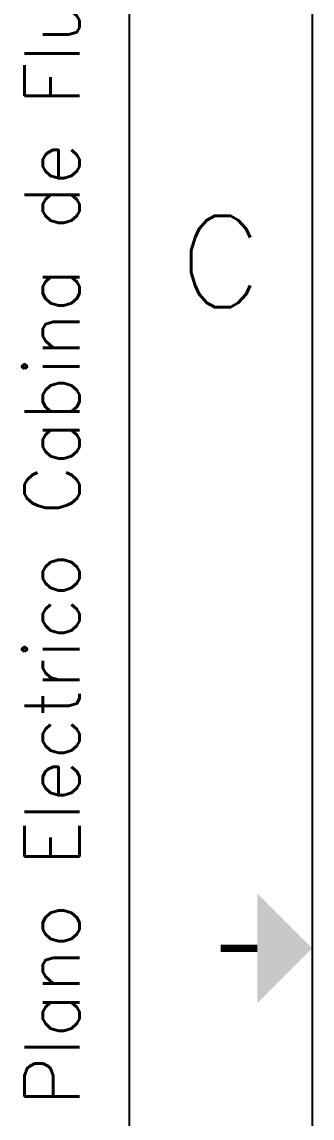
# Model space of a CAD drawing. Header units: inches. Extents: x -8 to 631, y 1 to 481.
# Drawn here: x -8.3 to 15.5, y 227.2 to 317 of the extents above; entities that cross this region are included whole.
import ezdxf
from ezdxf.enums import TextEntityAlignment as Align

# ---------------------------------------------------------------- set-up
doc = ezdxf.new("R2010")
doc.units = ezdxf.units.IN
doc.header["$MEASUREMENT"] = 0
doc.layers.add('Title Block', color=7, linetype='Continuous')
doc.layers.add('Viewport', color=7, linetype='Continuous')
doc.styles.add('Roman', font='romans')
doc.styles.add('WD', font='romans.shx')

# ---------------------------------------------------------------- blocks, each defined once
blk = doc.blocks.new('ANSI_border_C')
at = {"layer": 'Title Block'}
for p, q in [((0, 16), (0, 0)), ((0.5, 15.25), (0.5, 0.75))]:
    blk.add_line(p, q, dxfattribs=at)
at = {"layer": 'Title Block', "const_width": 0.02}
blk.add_lwpolyline([(0.25, 8), (0.35, 8)], dxfattribs=at)
at = {"layer": 'Title Block'}
blk.add_solid([(0.35, 7.85), (0.35, 8.15), (0.5, 8)], dxfattribs=at)
at = {"layer": 'Title Block', "style": 'Roman'}
blk.add_text('C', height=0.25, dxfattribs=at).set_placement((0.25, 9.875), align=Align.MIDDLE_CENTER)
blk = doc.blocks.new('ANSI_tblock_desc_C')
at = {"color": 0, "style": 'Roman', "flags": 8}
for tag, p in [('FNAME', (-20.6363, 6.8195)), ('REVDATE', (-20.6363, 4.1057)), ('USER', (-20.6363, 1.4768))]:
    blk.add_attdef(tag, p, '', height=0.15, rotation=90, dxfattribs=at)
at = {"style": 'WD'}
for tag, p in [('PROJDESC', (-2.125, 1.5)), ('TITLE1', (-2.125, 1.095)), ('TITLE2', (-2.125, 0.785))]:
    blk.add_attdef(tag, text='', height=0.08, dxfattribs=at).set_placement(p, align=Align.CENTER)
for tag, p in [('FSCM_NO', (-3.4004, 0.3365)), ('DWG_NO', (-1.6588, 0.3365)), ('SIZE', (-4.1624, 0.3198)), ('REV', (-0.2648, 0.3031)), ('SHEET', (-0.8829, 0.0925)), ('SCALE', (-3.6344, 0.0688))]:
    blk.add_attdef(tag, p, '', height=0.065, dxfattribs=at)
at = {"style": 'WD', "flags": 1}
blk.add_attdef('WD_TB', (-5.5702, 0.1772), '', height=0.086, dxfattribs=at)

msp = doc.modelspace()

# ---------------------------------------------------------------- block references
ref = msp.add_blockref('ANSI_tblock_desc_C', (615.54, 23.629), dxfattribs=dict(xscale=30, yscale=30, zscale=30))
ref.add_attrib('FNAME', 'Plano Electrico Cabina de Flujo Laminar Vertical ', (-3.55, 228.212), dxfattribs={"color": 0, "height": 4.5, "rotation": 90, "style": 'Roman', "flags": 8})
at = {"layer": 'Viewport', "xscale": 30, "yscale": 30, "zscale": 30}
msp.add_blockref('ANSI_border_C', (0.54, 1.129), dxfattribs=at)

doc.saveas('drawing.dxf')
